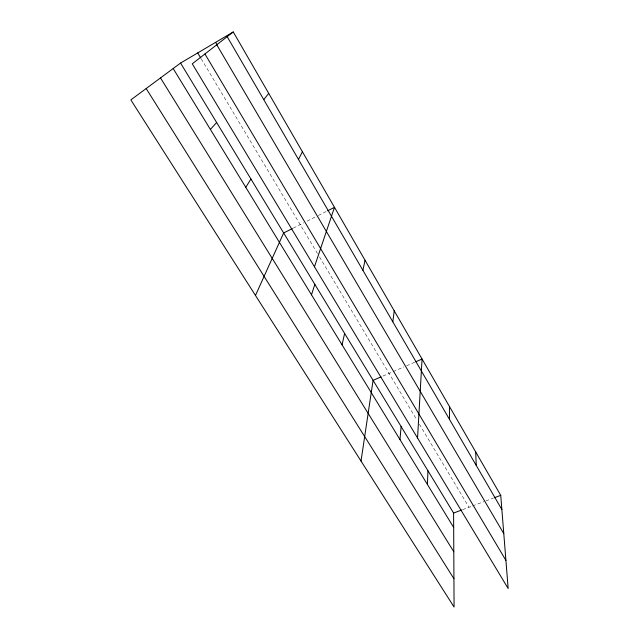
<?xml version="1.0" encoding="UTF-8"?>
<svg xmlns="http://www.w3.org/2000/svg" width="639" height="639" viewBox="0 0 639 639"><rect width="100%" height="100%" fill="white"/><g stroke="black" fill="none" stroke-linecap="round" stroke-linejoin="round"><path stroke-width="0.48" stroke-dasharray="3.19 2.4" d="M293.245 228.123L303.677 222.859M307.135 221.118L316.64 216.325M318.35 215.463L326.841 211.182M382.841 376.091L403.952 366.914M406.62 365.756L414.791 362.201M462.652 509.65L471.662 506.272M472.548 505.936L484.122 501.583M485.936 500.896L493.34 498.116M201.253 58.852L317.495 253.531M319.524 256.942L416.892 420.015M419.4 424.224L468.986 507.27"/><path stroke-width="0.96" d="M449.457 419.328L449.473 406.532M427.427 484.49L427.93 470.743M417.555 438.011L422.059 359.038L415.701 361.802M399.974 439.584L401.116 426.548M392.825 321.84L394.215 310.794M361.019 461.046L373.08 380.341L381.068 376.866M362.896 270.313L365.053 260.281M342.057 344.828L344.621 333.43M311.481 294.803L314.843 284.355M314.468 266.782L334.485 207.324L327.695 210.75M255.48 295.458L283.66 232.955L292.374 228.562M298.485 159.423L302.415 151.755M245.767 187.291L250.959 179.072M263.763 99.644L268.707 93.374M210.399 129.429L216.637 122.504M233.259 31.95L192.267 63.812L508.157 588.503L500.736 495.337L233.259 31.95L180.565 63.053L130.843 99.9L454.073 607.05L453.602 513.053L180.565 63.053M453.602 513.053L461.749 509.994M494.259 497.773L500.736 495.337M146.171 88.541L453.93 578.75M160.501 77.918L453.794 551.761M173.177 68.533L453.674 527.439M197.723 52.925L200.75 58.005M204.935 53.964L505.92 560.403M215.631 42.358L217.14 44.922M216.757 44.778L503.788 533.645M227.18 36.671L501.871 509.563M475.672 451.917L476.255 465.464"/></g></svg>
